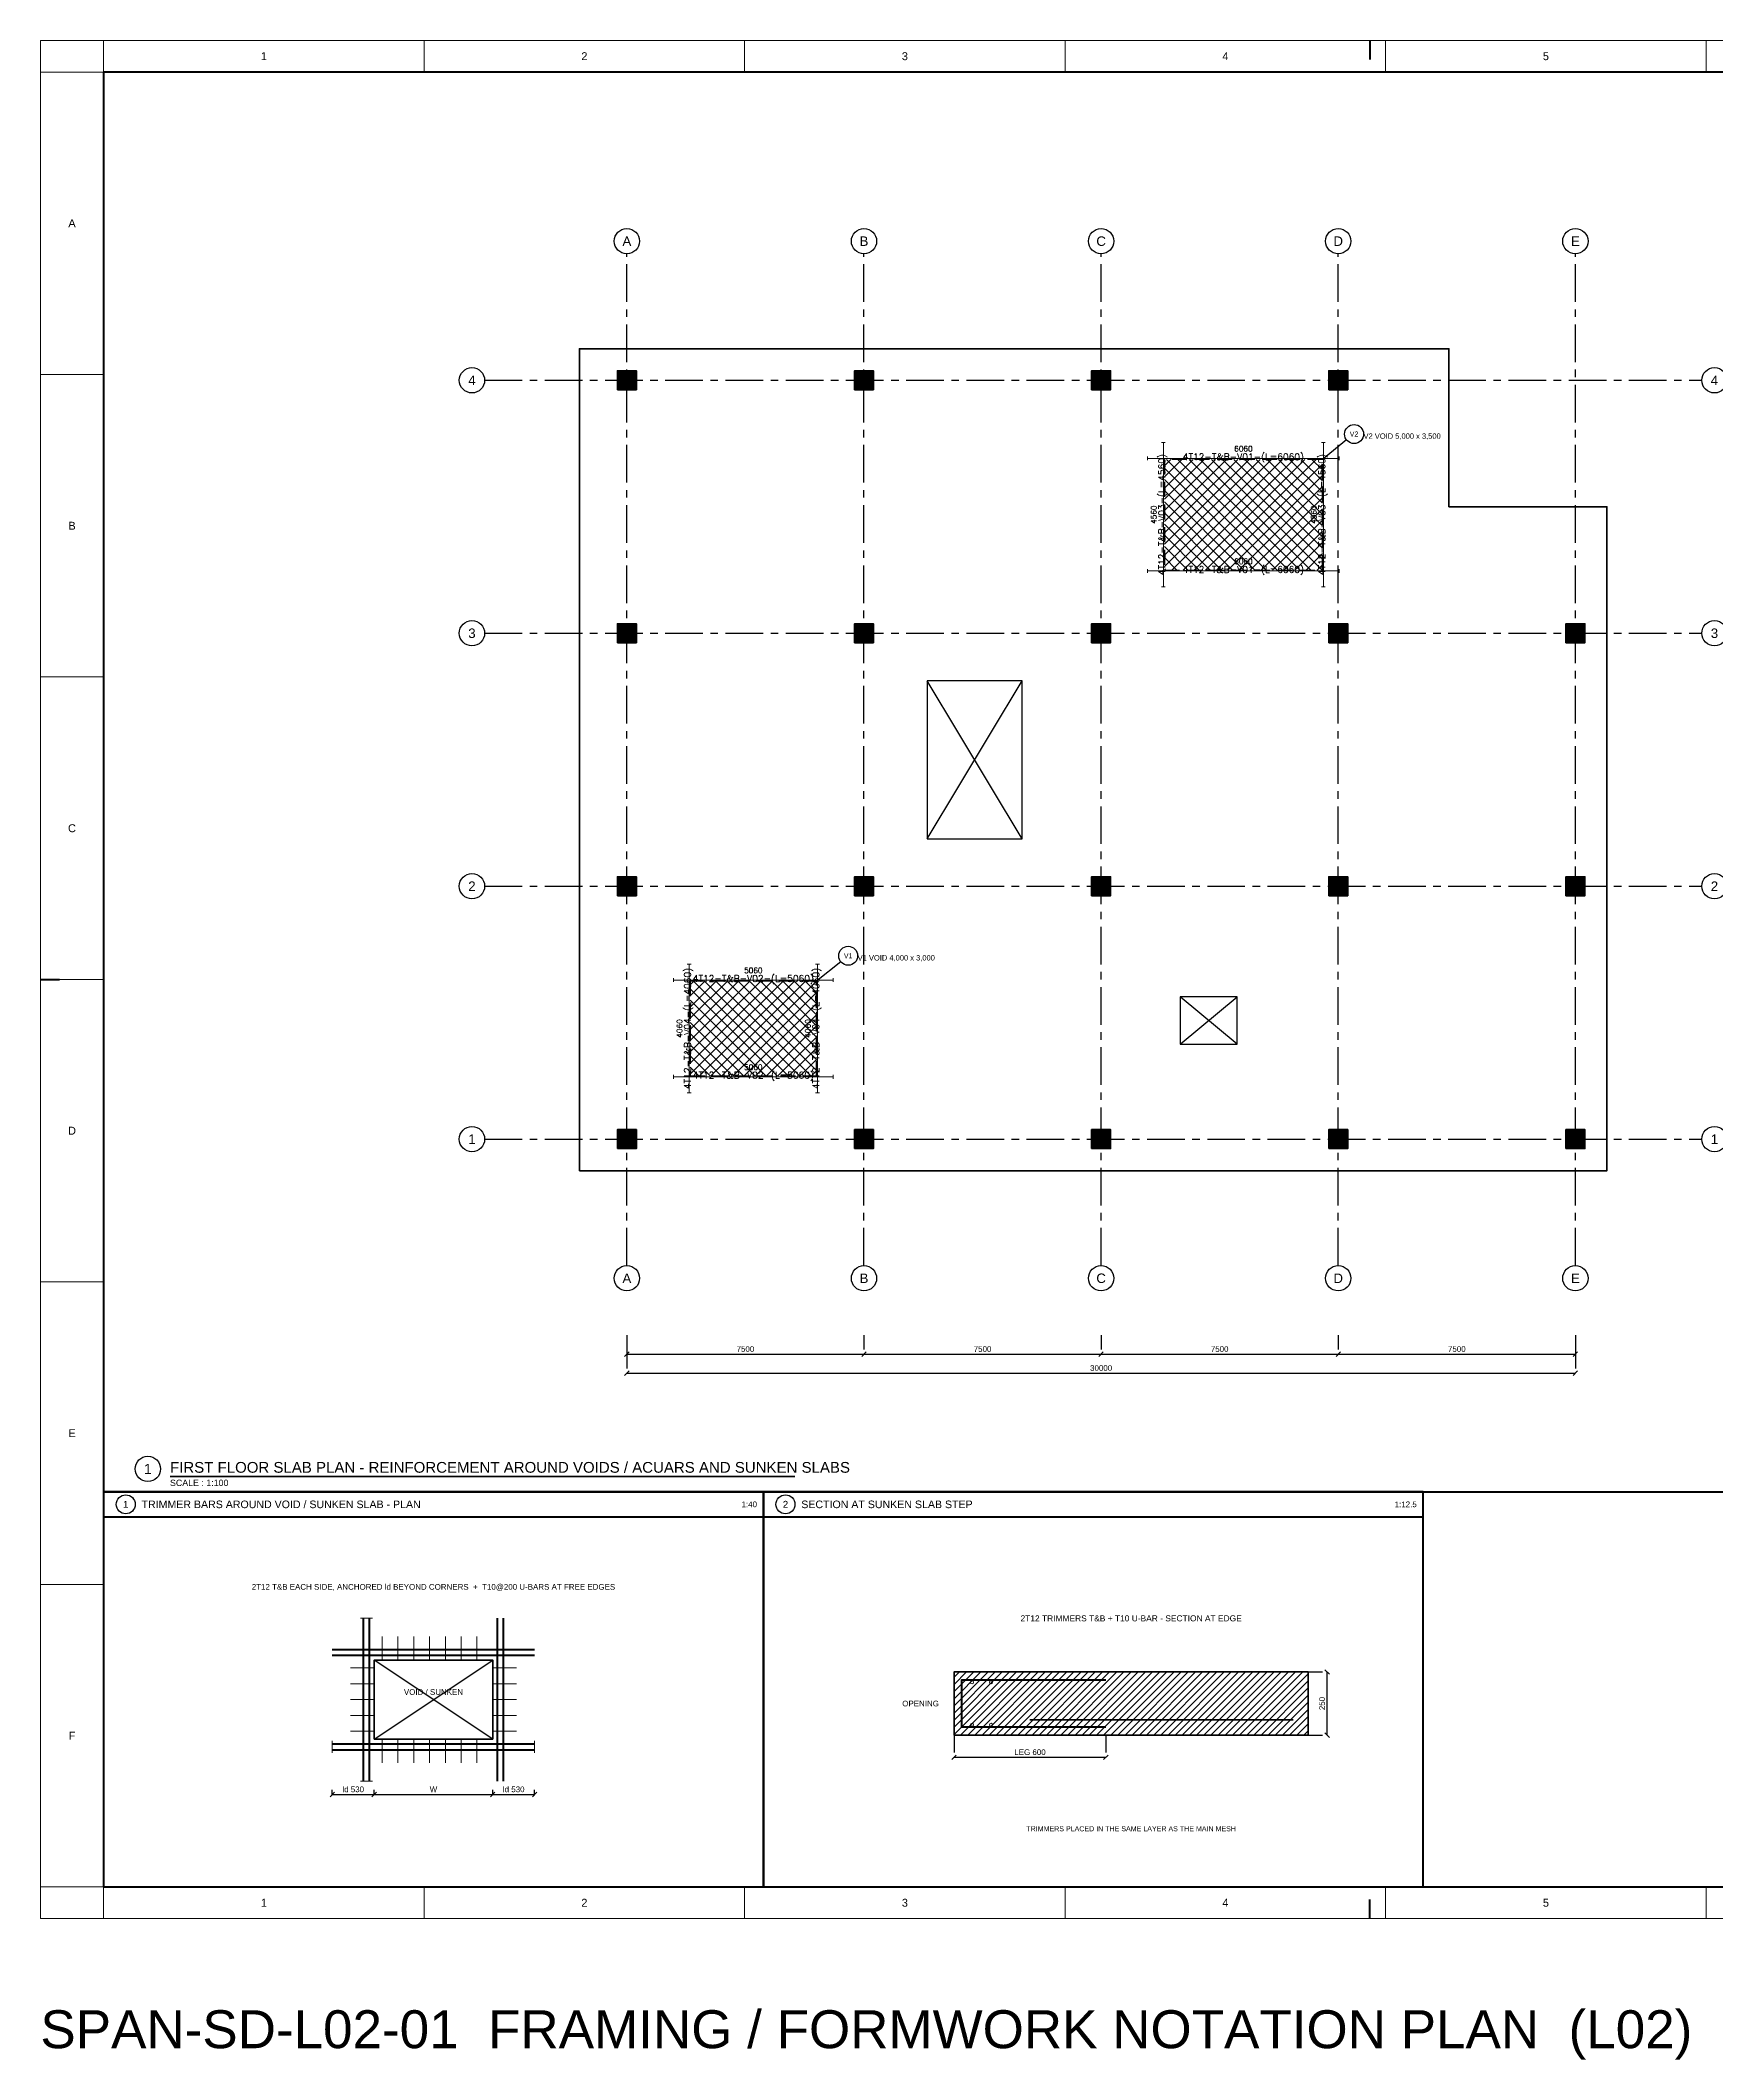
# Model space of a CAD drawing. Header units: millimetres. Extents: x 0 to 396150, y -260000 to 91864.
# Drawn here: x 90000 to 142986, y -69461 to -5600 of the extents above; entities that cross this region are included whole.
import ezdxf
from ezdxf.enums import TextEntityAlignment as Align

# ---------------------------------------------------------------- set-up
doc = ezdxf.new("R2010")
doc.units = ezdxf.units.MM
doc.header["$LTSCALE"] = 37.5
doc.linetypes.add('CENTER', pattern=[50.8, 31.75, -6.35, 6.35, -6.35])
doc.linetypes.add('DASHED', pattern=[19.05, 12.7, -6.35])
doc.layers.get('0').update_dxf_attribs({"linetype": 'CONTINUOUS'})
for name, color, linetype in [('SPAN-CALLOUT', 3, 'CONTINUOUS'), ('SPAN-COL-HATCH', 8, 'CONTINUOUS'), ('SPAN-DETAIL', 7, 'CONTINUOUS'), ('SPAN-DETAIL-HATCH', 8, 'CONTINUOUS'), ('SPAN-DIM', 8, 'CONTINUOUS'), ('SPAN-GRID', 8, 'CENTER'), ('SPAN-GRID-BUBBLE', 8, 'CONTINUOUS'), ('SPAN-OPENING', 6, 'CONTINUOUS'), ('SPAN-RB-TEXT', 7, 'CONTINUOUS'), ('SPAN-SHEET-NOTES', 7, 'CONTINUOUS'), ('SPAN-SHEET-TEXT', 2, 'CONTINUOUS'), ('SPAN-TEXT', 7, 'CONTINUOUS'), ('SPAN-VOID', 30, 'DASHED'), ('SPAN-VOID-HATCH', 30, 'CONTINUOUS'), ('SPAN-XREF', 7, 'CONTINUOUS')]:
    doc.layers.add(name, color=color, linetype=linetype)
for name, color, linetype, lineweight in [('SPAN-COL', 7, 'CONTINUOUS', 35), ('SPAN-RB-BOT', 1, 'CONTINUOUS', 20), ('SPAN-RB-TRIM', 6, 'CONTINUOUS', 20), ('SPAN-RB-UBAR', 6, 'CONTINUOUS', 20), ('SPAN-SHEET-FRAME', 7, 'CONTINUOUS', 50), ('SPAN-SHEET-TITLE', 7, 'CONTINUOUS', 25), ('SPAN-SLAB-EDGE', 3, 'CONTINUOUS', 35)]:
    doc.layers.add(name, color=color, linetype=linetype, lineweight=lineweight)
doc.styles.add('SPAN-REBAR', font='romans.shx')
doc.styles.get("Standard").update_dxf_attribs({"font": 'arial.ttf'})

# ---------------------------------------------------------------- blocks, each defined once
blk = doc.blocks.new('FRAMING_REBAR_AROUND_VOIDS_ACUARS_L01')
at = {"layer": 'SPAN-COL-HATCH'}
h = blk.add_hatch(color=256, dxfattribs=at)
h.dxf.hatch_style = 1
h.paths.add_polyline_path([(18250, 48350), (18850, 48350), (18850, 48950), (18250, 48950)])
h = blk.add_hatch(color=256, dxfattribs=at)
h.dxf.hatch_style = 1
h.paths.add_polyline_path([(25750, 48350), (26350, 48350), (26350, 48950), (25750, 48950)])
h = blk.add_hatch(color=256, dxfattribs=at)
h.dxf.hatch_style = 1
h.paths.add_polyline_path([(33250, 48350), (33850, 48350), (33850, 48950), (33250, 48950)])
h = blk.add_hatch(color=256, dxfattribs=at)
h.dxf.hatch_style = 1
h.paths.add_polyline_path([(40750, 48350), (41350, 48350), (41350, 48950), (40750, 48950)])
h = blk.add_hatch(color=256, dxfattribs=at)
h.dxf.hatch_style = 1
h.paths.add_polyline_path([(18250, 40350), (18850, 40350), (18850, 40950), (18250, 40950)])
h = blk.add_hatch(color=256, dxfattribs=at)
h.dxf.hatch_style = 1
h.paths.add_polyline_path([(25750, 40350), (26350, 40350), (26350, 40950), (25750, 40950)])
h = blk.add_hatch(color=256, dxfattribs=at)
h.dxf.hatch_style = 1
h.paths.add_polyline_path([(33250, 40350), (33850, 40350), (33850, 40950), (33250, 40950)])
h = blk.add_hatch(color=256, dxfattribs=at)
h.dxf.hatch_style = 1
h.paths.add_polyline_path([(40750, 40350), (41350, 40350), (41350, 40950), (40750, 40950)])
h = blk.add_hatch(color=256, dxfattribs=at)
h.dxf.hatch_style = 1
h.paths.add_polyline_path([(48250, 40350), (48850, 40350), (48850, 40950), (48250, 40950)])
h = blk.add_hatch(color=256, dxfattribs=at)
h.dxf.hatch_style = 1
h.paths.add_polyline_path([(18250, 32350), (18850, 32350), (18850, 32950), (18250, 32950)])
h = blk.add_hatch(color=256, dxfattribs=at)
h.dxf.hatch_style = 1
h.paths.add_polyline_path([(25750, 32350), (26350, 32350), (26350, 32950), (25750, 32950)])
h = blk.add_hatch(color=256, dxfattribs=at)
h.dxf.hatch_style = 1
h.paths.add_polyline_path([(33250, 32350), (33850, 32350), (33850, 32950), (33250, 32950)])
h = blk.add_hatch(color=256, dxfattribs=at)
h.dxf.hatch_style = 1
h.paths.add_polyline_path([(40750, 32350), (41350, 32350), (41350, 32950), (40750, 32950)])
h = blk.add_hatch(color=256, dxfattribs=at)
h.dxf.hatch_style = 1
h.paths.add_polyline_path([(48250, 32350), (48850, 32350), (48850, 32950), (48250, 32950)])
h = blk.add_hatch(color=256, dxfattribs=at)
h.dxf.hatch_style = 1
h.paths.add_polyline_path([(18250, 24350), (18850, 24350), (18850, 24950), (18250, 24950)])
h = blk.add_hatch(color=256, dxfattribs=at)
h.dxf.hatch_style = 1
h.paths.add_polyline_path([(25750, 24350), (26350, 24350), (26350, 24950), (25750, 24950)])
h = blk.add_hatch(color=256, dxfattribs=at)
h.dxf.hatch_style = 1
h.paths.add_polyline_path([(33250, 24350), (33850, 24350), (33850, 24950), (33250, 24950)])
h = blk.add_hatch(color=256, dxfattribs=at)
h.dxf.hatch_style = 1
h.paths.add_polyline_path([(40750, 24350), (41350, 24350), (41350, 24950), (40750, 24950)])
h = blk.add_hatch(color=256, dxfattribs=at)
h.dxf.hatch_style = 1
h.paths.add_polyline_path([(48250, 24350), (48850, 24350), (48850, 24950), (48250, 24950)])
at = {"layer": 'SPAN-DETAIL-HATCH'}
h = blk.add_hatch(dxfattribs=at)
h.set_pattern_fill('ANSI31', color=256, scale=50.3937)
h.paths.add_polyline_path([(28900, 5800), (40100, 5800), (40100, 7800), (28900, 7800)])
at = {"layer": 'SPAN-VOID-HATCH'}
h = blk.add_hatch(dxfattribs=at)
h.set_pattern_fill('ANSI37', color=256, scale=78.74)
h.paths.add_polyline_path([(35550, 42650), (40550, 42650), (40550, 46150), (35550, 46150)])
h = blk.add_hatch(dxfattribs=at)
h.set_pattern_fill('ANSI37', color=256, scale=78.74)
h.paths.add_polyline_path([(20550, 26650), (24550, 26650), (24550, 29650), (20550, 29650)])
at = {"layer": 'SPAN-CALLOUT'}
for p, q in [((41315.739357, 46762.591486), (40550, 46150)), ((25315.739357, 30262.591486), (24550, 29650))]:
    blk.add_line(p, q, dxfattribs=at)
for centre, radius in [((41550, 46950), 300), ((25550, 30450), 300), ((3400, 14220), 400), ((2700, 13100), 300), ((23566.666667, 13100), 300)]:
    blk.add_circle(centre, radius, dxfattribs=at)
at = {"layer": 'SPAN-COL'}
for points in [[(18250, 48350), (18850, 48350), (18850, 48950), (18250, 48950)], [(25750, 48350), (26350, 48350), (26350, 48950), (25750, 48950)], [(33250, 48350), (33850, 48350), (33850, 48950), (33250, 48950)], [(40750, 48350), (41350, 48350), (41350, 48950), (40750, 48950)], [(18250, 40350), (18850, 40350), (18850, 40950), (18250, 40950)], [(25750, 40350), (26350, 40350), (26350, 40950), (25750, 40950)], [(33250, 40350), (33850, 40350), (33850, 40950), (33250, 40950)], [(40750, 40350), (41350, 40350), (41350, 40950), (40750, 40950)], [(48250, 40350), (48850, 40350), (48850, 40950), (48250, 40950)], [(18250, 32350), (18850, 32350), (18850, 32950), (18250, 32950)], [(25750, 32350), (26350, 32350), (26350, 32950), (25750, 32950)], [(33250, 32350), (33850, 32350), (33850, 32950), (33250, 32950)], [(40750, 32350), (41350, 32350), (41350, 32950), (40750, 32950)], [(48250, 32350), (48850, 32350), (48850, 32950), (48250, 32950)], [(18250, 24350), (18850, 24350), (18850, 24950), (18250, 24950)], [(25750, 24350), (26350, 24350), (26350, 24950), (25750, 24950)], [(33250, 24350), (33850, 24350), (33850, 24950), (33250, 24950)], [(40750, 24350), (41350, 24350), (41350, 24950), (40750, 24950)], [(48250, 24350), (48850, 24350), (48850, 24950), (48250, 24950)]]:
    blk.add_lwpolyline(points, close=True, dxfattribs=at)
at = {"layer": 'SPAN-DETAIL', "lineweight": 35}
blk.add_lwpolyline([(28900, 5800), (40100, 5800), (40100, 7800), (28900, 7800)], close=True, dxfattribs=at)
at = {"layer": 'SPAN-DIM'}
for p, q in [((18480, 17780), (18620, 17920)), ((18550, 18450), (18550, 18000)), ((18550, 18450), (18550, 17400)), ((25980, 17780), (26120, 17920)), ((25980, 17780), (26120, 17920)), ((26050, 18450), (26050, 18000)), ((26050, 18450), (26050, 18000)), ((33480, 17780), (33620, 17920)), ((33480, 17780), (33620, 17920)), ((33550, 18450), (33550, 18000)), ((33550, 18450), (33550, 18000)), ((40980, 17780), (41120, 17920)), ((40980, 17780), (41120, 17920)), ((41050, 18450), (41050, 18000)), ((41050, 18450), (41050, 18000)), ((48480, 17780), (48620, 17920)), ((48550, 18450), (48550, 18000)), ((48550, 18450), (48550, 17400)), ((18480, 17180), (18620, 17320)), ((18550, 17850), (26050, 17850)), ((18550, 17250), (48550, 17250)), ((26050, 17850), (33550, 17850)), ((33550, 17850), (41050, 17850)), ((41050, 17850), (48550, 17850)), ((48480, 17180), (48620, 17320)), ((40100, 7800), (40550, 7800)), ((40770, 7730), (40630, 7870)), ((40700, 5800), (40700, 7800)), ((28900, 5800), (28900, 5250)), ((33700, 5800), (33700, 5250)), ((40100, 5800), (40550, 5800)), ((40770, 5730), (40630, 5870)), ((28830, 5030), (28970, 5170)), ((33630, 5030), (33770, 5170)), ((28900, 5100), (33700, 5100)), ((9163.333333, 3855), (9303.333333, 3995)), ((9233.333333, 3925), (9233.333333, 4075)), ((9233.333333, 3925), (10558.333333, 3925)), ((10488.333333, 3855), (10628.333333, 3995)), ((10488.333333, 3855), (10628.333333, 3995)), ((10558.333333, 3925), (10558.333333, 4075)), ((10558.333333, 3925), (10558.333333, 4075)), ((10558.333333, 3925), (14308.333333, 3925)), ((14238.333333, 3855), (14378.333333, 3995)), ((14238.333333, 3855), (14378.333333, 3995)), ((14308.333333, 3925), (14308.333333, 4075)), ((14308.333333, 3925), (14308.333333, 4075)), ((14308.333333, 3925), (15633.333333, 3925)), ((15563.333333, 3855), (15703.333333, 3995)), ((15633.333333, 3925), (15633.333333, 4075))]:
    blk.add_line(p, q, dxfattribs=at)
at = {"layer": 'SPAN-GRID'}
for p, q in [((18550, 20650), (18550, 52650)), ((26050, 20650), (26050, 52650)), ((33550, 20650), (33550, 52650)), ((41050, 20650), (41050, 52650)), ((48550, 20650), (48550, 52650)), ((14050, 48650), (52550, 48650)), ((14050, 40650), (52550, 40650)), ((14050, 32650), (52550, 32650)), ((14050, 24650), (52550, 24650))]:
    blk.add_line(p, q, dxfattribs=at)
at = {"layer": 'SPAN-GRID-BUBBLE'}
for centre in [(18550, 53050), (26050, 53050), (33550, 53050), (41050, 53050), (48550, 53050), (13650, 48650), (52950, 48650), (13650, 40650), (52950, 40650), (13650, 32650), (52950, 32650), (13650, 24650), (52950, 24650), (18550, 20250), (26050, 20250), (33550, 20250), (41050, 20250), (48550, 20250)]:
    blk.add_circle(centre, 400, dxfattribs=at)
at = {"layer": 'SPAN-OPENING'}
for p, q in [((28050, 34150), (31050, 39150)), ((31050, 34150), (28050, 39150)), ((36050, 27650), (37850, 29150)), ((37850, 27650), (36050, 29150)), ((10558.333333, 5675), (14308.333333, 8175)), ((14308.333333, 5675), (10558.333333, 8175))]:
    blk.add_line(p, q, dxfattribs=at)
for points in [[(28050, 34150), (31050, 34150), (31050, 39150), (28050, 39150)], [(36050, 27650), (37850, 27650), (37850, 29150), (36050, 29150)]]:
    blk.add_lwpolyline(points, close=True, dxfattribs=at)
at = {"layer": 'SPAN-OPENING', "lineweight": 35}
blk.add_lwpolyline([(10558.333333, 5675), (14308.333333, 5675), (14308.333333, 8175), (10558.333333, 8175)], close=True, dxfattribs=at)
at = {"layer": 'SPAN-RB-BOT', "lineweight": 35}
blk.add_line((31300, 6288), (39620, 6288), dxfattribs=at)
at = {"layer": 'SPAN-RB-TRIM'}
for p, q in [((35459, 46680), (35579, 46680)), ((35519, 46680), (35519, 42120)), ((40641, 46680), (40521, 46680)), ((40581, 42120), (40581, 46680)), ((35020, 46241), (35020, 46121)), ((41080, 46181), (35020, 46181)), ((41080, 46241), (41080, 46121)), ((35020, 42559), (35020, 42679)), ((35020, 42619), (41080, 42619)), ((41080, 42559), (41080, 42679)), ((35459, 42120), (35579, 42120)), ((40641, 42120), (40521, 42120)), ((20459, 30180), (20579, 30180)), ((20519, 30180), (20519, 26120)), ((24641, 30180), (24521, 30180)), ((24581, 26120), (24581, 30180)), ((20020, 29741), (20020, 29621)), ((25080, 29681), (20020, 29681)), ((25080, 29741), (25080, 29621)), ((20020, 26559), (20020, 26679)), ((20020, 26619), (25080, 26619)), ((25080, 26559), (25080, 26679)), ((20459, 26120), (20579, 26120)), ((24641, 26120), (24521, 26120)), ((10320.833333, 9500), (10120.833333, 9500)), ((10508.333333, 9500), (10308.333333, 9500)), ((9233.333333, 5425), (9233.333333, 5625)), ((9233.333333, 5237.5), (9233.333333, 5437.5)), ((15633.333333, 5425), (15633.333333, 5625)), ((15633.333333, 5237.5), (15633.333333, 5437.5)), ((10320.833333, 4350), (10120.833333, 4350)), ((10508.333333, 4350), (10308.333333, 4350))]:
    blk.add_line(p, q, dxfattribs=at)
at = {"layer": 'SPAN-RB-TRIM', "lineweight": 60}
for p, q in [((10220.833333, 4350), (10220.833333, 9500)), ((10408.333333, 4350), (10408.333333, 9500)), ((14458.333333, 4350), (14458.333333, 9500)), ((14645.833333, 4350), (14645.833333, 9500)), ((9233.333333, 8512.5), (15633.333333, 8512.5)), ((9233.333333, 8325), (15633.333333, 8325)), ((9233.333333, 5525), (15633.333333, 5525)), ((9233.333333, 5337.5), (15633.333333, 5337.5))]:
    blk.add_line(p, q, dxfattribs=at)
at = {"layer": 'SPAN-RB-TRIM'}
for centre in [(29468, 7472), (30068, 7472), (29468, 6128), (30068, 6128)]:
    blk.add_circle(centre, 48, dxfattribs=at)
at = {"layer": 'SPAN-RB-UBAR'}
for p, q in [((10808.333333, 8175), (10808.333333, 8925)), ((11308.333333, 8175), (11308.333333, 8925)), ((11808.333333, 8175), (11808.333333, 8925)), ((12308.333333, 8175), (12308.333333, 8925)), ((12808.333333, 8175), (12808.333333, 8925)), ((13308.333333, 8175), (13308.333333, 8925)), ((13808.333333, 8175), (13808.333333, 8925)), ((10558.333333, 7925), (9808.333333, 7925)), ((14308.333333, 7925), (15058.333333, 7925)), ((10558.333333, 7425), (9808.333333, 7425)), ((14308.333333, 7425), (15058.333333, 7425)), ((10558.333333, 6925), (9808.333333, 6925)), ((10558.333333, 6425), (9808.333333, 6425)), ((14308.333333, 6925), (15058.333333, 6925)), ((14308.333333, 6425), (15058.333333, 6425)), ((10558.333333, 5925), (9808.333333, 5925)), ((14308.333333, 5925), (15058.333333, 5925)), ((10808.333333, 5675), (10808.333333, 4925)), ((11308.333333, 5675), (11308.333333, 4925)), ((11808.333333, 5675), (11808.333333, 4925)), ((12308.333333, 5675), (12308.333333, 4925)), ((12808.333333, 5675), (12808.333333, 4925)), ((13308.333333, 5675), (13308.333333, 4925)), ((13808.333333, 5675), (13808.333333, 4925))]:
    blk.add_line(p, q, dxfattribs=at)
at = {"layer": 'SPAN-RB-UBAR', "lineweight": 60}
blk.add_lwpolyline([(33700, 6048), (29148, 6048), (29148, 7552), (33700, 7552)], dxfattribs=at)
at = {"layer": 'SPAN-SHEET-FRAME', "lineweight": 13}
for p, q in [((2000, 58400), (2000, 59400)), ((12137.5, 58400), (12137.5, 59400)), ((22275, 58400), (22275, 59400)), ((32412.5, 58400), (32412.5, 59400)), ((42550, 58400), (42550, 59400)), ((52687.5, 58400), (52687.5, 59400)), ((0, 58400), (2000, 58400)), ((0, 48833.333333), (2000, 48833.333333)), ((0, 39266.666667), (2000, 39266.666667)), ((0, 29700), (2000, 29700)), ((0, 20133.333333), (2000, 20133.333333)), ((0, 10566.666667), (2000, 10566.666667)), ((0, 1000), (2000, 1000)), ((2000, 0), (2000, 1000)), ((12137.5, 0), (12137.5, 1000)), ((22275, 0), (22275, 1000)), ((32412.5, 0), (32412.5, 1000)), ((42550, 0), (42550, 1000)), ((52687.5, 0), (52687.5, 1000))]:
    blk.add_line(p, q, dxfattribs=at)
at = {"layer": 'SPAN-SHEET-FRAME'}
for p, q in [((42050, 59400), (42050, 58800)), ((0, 29700), (600, 29700)), ((2000, 13500), (64600, 13500)), ((2000, 12700), (22866.666667, 12700)), ((22866.666667, 12700), (43733.333333, 12700)), ((42050, 0), (42050, 600))]:
    blk.add_line(p, q, dxfattribs=at)
at = {"layer": 'SPAN-SHEET-FRAME', "lineweight": 13}
blk.add_lwpolyline([(0, 0), (84100, 0), (84100, 59400), (0, 59400)], close=True, dxfattribs=at)
at = {"layer": 'SPAN-SHEET-FRAME'}
for points in [[(2000, 1000), (83100, 1000), (83100, 58400), (2000, 58400)], [(2000, 1000), (22866.666667, 1000), (22866.666667, 13500), (2000, 13500)], [(22866.666667, 1000), (43733.333333, 1000), (43733.333333, 13500), (22866.666667, 13500)]]:
    blk.add_lwpolyline(points, close=True, dxfattribs=at)
at = {"layer": 'SPAN-SHEET-TITLE', "lineweight": 35}
blk.add_line((4100, 13980), (23860, 13980), dxfattribs=at)
at = {"layer": 'SPAN-SLAB-EDGE', "color": 3}
blk.add_lwpolyline([(17050, 23650), (49550, 23650), (49550, 44650), (44550, 44650), (44550, 49650), (17050, 49650)], close=True, dxfattribs=at)
at = {"layer": 'SPAN-VOID'}
for points in [[(35550, 42650), (40550, 42650), (40550, 46150), (35550, 46150)], [(20550, 26650), (24550, 26650), (24550, 29650), (20550, 29650)]]:
    blk.add_lwpolyline(points, close=True, dxfattribs=at)
at = {"layer": 'SPAN-CALLOUT'}
for s, height, p in [('V2', 160, (41550, 46950)), ('V1', 160, (25550, 30450)), ('1', 320, (3400, 14220)), ('1', 220, (2700, 13100)), ('2', 220, (23566.666667, 13100))]:
    blk.add_text(s, height=height, dxfattribs=at).set_placement(p, align=Align.MIDDLE_CENTER)
at = {"layer": 'SPAN-DIM'}
for s, p in [('7500', (22300, 17922)), ('7500', (29800, 17922)), ('7500', (37300, 17922)), ('7500', (44800, 17922)), ('30000', (33550, 17322)), ('LEG 600', (31300, 5172)), ('ld 530', (9895.833333, 3997)), ('W', (12433.333333, 3997)), ('ld 530', (14970.833333, 3997))]:
    blk.add_text(s, height=180, dxfattribs=at).set_placement(p, align=Align.CENTER)
blk.add_text('250', height=180, rotation=90, dxfattribs=at).set_placement((40628, 6800), align=Align.CENTER)
at = {"layer": 'SPAN-OPENING'}
blk.add_text('VOID / SUNKEN', height=180, dxfattribs=at).set_placement((12433.333333, 7075), align=Align.CENTER)
blk.add_text('OPENING', height=180, dxfattribs=at).set_placement((28420, 6800), align=Align.MIDDLE_RIGHT)
at = {"layer": 'SPAN-RB-TEXT'}
for s, p in [('V2 VOID 5,000 x 3,500', (41850, 46800)), ('V1 VOID 4,000 x 3,000', (25850, 30300))]:
    blk.add_text(s, height=170, dxfattribs=at).set_placement(p)
at = {"layer": 'SPAN-RB-TEXT', "style": 'SPAN-REBAR'}
for s, height, p in [('4T12-T&B-V03-(L=4560)', 210, (35574, 44400)), ('4T12-T&B-V03-(L=4560)', 210, (40636, 44400)), ('4560', 170, (35299, 44400)), ('4560', 170, (40361, 44400)), ('4T12-T&B-V04-(L=4060)', 210, (20574, 28150)), ('4T12-T&B-V04-(L=4060)', 210, (24636, 28150)), ('4060', 170, (20299, 28150)), ('4060', 170, (24361, 28150))]:
    blk.add_text(s, height=height, rotation=90, dxfattribs=at).set_placement(p, align=Align.CENTER)
for s, height, p in [('4T12-T&B-V01-(L=6060)', 210, (38050, 46126)), ('6060', 170, (38050, 46401)), ('4T12-T&B-V01-(L=6060)', 210, (38050, 42564)), ('6060', 170, (38050, 42839)), ('5060', 170, (22550, 29901)), ('4T12-T&B-V02-(L=5060)', 210, (22550, 29626)), ('5060', 170, (22550, 26839)), ('4T12-T&B-V02-(L=5060)', 210, (22550, 26564))]:
    blk.add_text(s, height=height, dxfattribs=at).set_placement(p, align=Align.CENTER)
at = {"layer": 'SPAN-RB-TEXT'}
for s, height, p in [('2T12 T&B EACH SIDE, ANCHORED ld BEYOND CORNERS  +  T10@200 U-BARS AT FREE EDGES', 180, (12433.333333, 10400)), ('2T12 TRIMMERS T&B + T10 U-BAR - SECTION AT EDGE', 190, (34500, 9400))]:
    blk.add_text(s, height=height, dxfattribs=at).set_placement(p, align=Align.CENTER)
at = {"layer": 'SPAN-SHEET-FRAME'}
for s, p in [('1', (7068.75, 58900)), ('2', (17206.25, 58900)), ('3', (27343.75, 58900)), ('4', (37481.25, 58900)), ('5', (47618.75, 58900)), ('A', (1000, 53616.666667)), ('B', (1000, 44050)), ('C', (1000, 34483.333333)), ('D', (1000, 24916.666667)), ('E', (1000, 15350)), ('F', (1000, 5783.333333)), ('1', (7068.75, 500)), ('2', (17206.25, 500)), ('3', (27343.75, 500)), ('4', (37481.25, 500)), ('5', (47618.75, 500))]:
    blk.add_text(s, height=250, dxfattribs=at).set_placement(p, align=Align.MIDDLE_CENTER)
at = {"layer": 'SPAN-SHEET-NOTES'}
blk.add_text('TRIMMERS PLACED IN THE SAME LAYER AS THE MAIN MESH', height=160, dxfattribs=at).set_placement((34500, 2760), align=Align.CENTER)
at = {"layer": 'SPAN-SHEET-TEXT'}
blk.add_text('FIRST FLOOR SLAB PLAN - REINFORCEMENT AROUND VOIDS / ACUARS AND SUNKEN SLABS', height=340, dxfattribs=at).set_placement((4100, 14100))
for s, p in [('TRIMMER BARS AROUND VOID / SUNKEN SLAB - PLAN', (3200, 13100)), ('SECTION AT SUNKEN SLAB STEP', (24066.666667, 13100))]:
    blk.add_text(s, height=240, dxfattribs=at).set_placement(p, align=Align.MIDDLE_LEFT)
at = {"layer": 'SPAN-SHEET-TITLE'}
blk.add_text('SCALE : 1:100', height=200, dxfattribs=at).set_placement((4100, 13680))
for s, p in [('1:40', (22666.666667, 13100)), ('1:12.5', (43533.333333, 13100))]:
    blk.add_text(s, height=180, dxfattribs=at).set_placement(p, align=Align.MIDDLE_RIGHT)
at = {"layer": 'SPAN-TEXT'}
for s, p in [('A', (18550, 53050)), ('B', (26050, 53050)), ('C', (33550, 53050)), ('D', (41050, 53050)), ('E', (48550, 53050)), ('4', (13650, 48650)), ('4', (52950, 48650)), ('3', (13650, 40650)), ('3', (52950, 40650)), ('2', (13650, 32650)), ('2', (52950, 32650)), ('1', (13650, 24650)), ('1', (52950, 24650)), ('A', (18550, 20250)), ('B', (26050, 20250)), ('C', (33550, 20250)), ('D', (41050, 20250)), ('E', (48550, 20250))]:
    blk.add_text(s, height=300, dxfattribs=at).set_placement(p, align=Align.MIDDLE_CENTER)

msp = doc.modelspace()

# ---------------------------------------------------------------- block references
msp.add_blockref('FRAMING_REBAR_AROUND_VOIDS_ACUARS_L01', (90000, -65000))

# ---------------------------------------------------------------- texts
at = {"layer": 'SPAN-XREF'}
msp.add_text('SPAN-SD-L02-01  FRAMING / FORMWORK NOTATION PLAN  (L02)', height=1200, dxfattribs=at).set_placement((90000, -69100))

doc.saveas('drawing.dxf')
